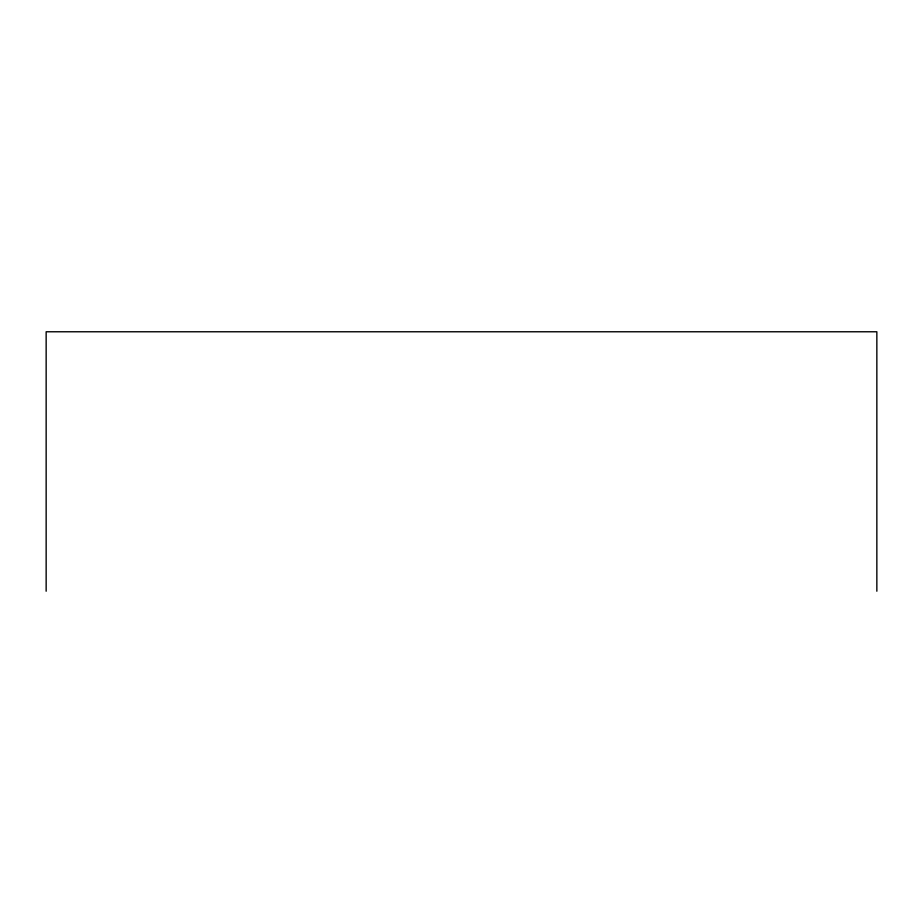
<?xml version="1.0" encoding="UTF-8"?>
<svg xmlns="http://www.w3.org/2000/svg" width="923" height="923" viewBox="0 0 923 923"><rect width="100%" height="100%" fill="white"/><g stroke="black" fill="none" stroke-linecap="round" stroke-linejoin="round"><path stroke-width="1.38" d="M876.85 591.228L876.85 331.772L46.15 331.772L46.15 591.228"/></g></svg>
